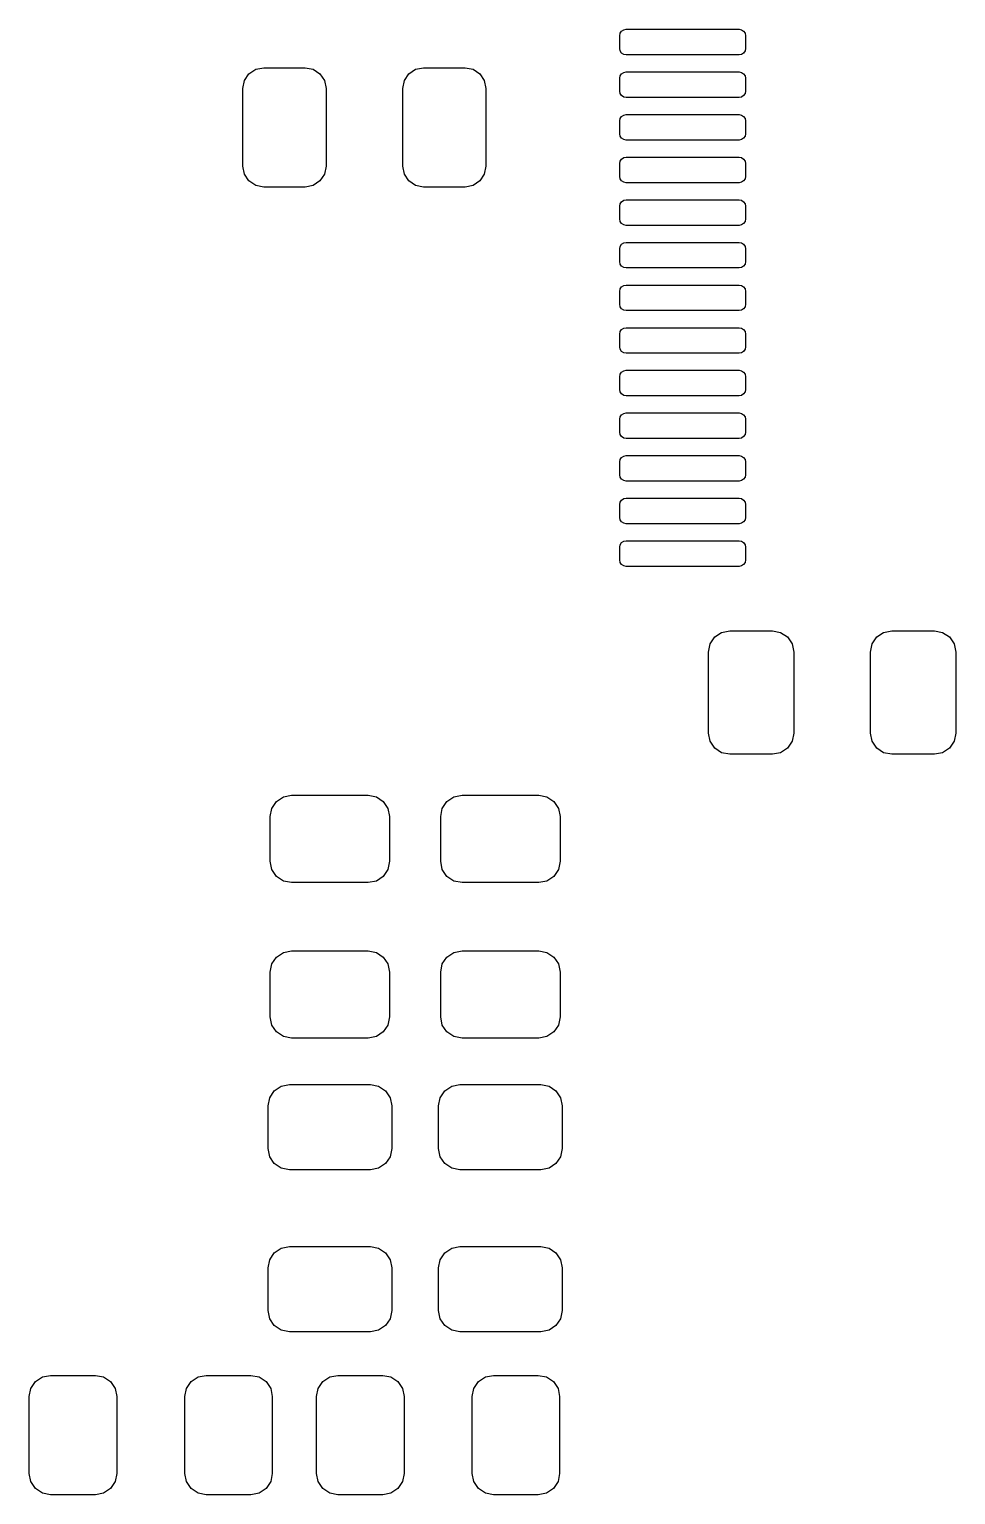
# Model space of a CAD drawing. Header units: millimetres. Extents: x 54.6 to 105.2, y -100.1 to -59.4.
# Drawn here: x 54.57 to 65.44, y -95.79 to -78.6 of the extents above; entities that cross this region are included whole.
import ezdxf

# ---------------------------------------------------------------- set-up
doc = ezdxf.new("R2010")
doc.units = ezdxf.units.MM
doc.layers.add('BLACK', color=250, linetype='CONTINUOUS')

msp = doc.modelspace()

# ---------------------------------------------------------------- linework, layer by layer
at = {"layer": 'BLACK', "linetype": 'CONTINUOUS'}
for p, q in [((61.5, -78.675), (61.505709, -78.646299)), ((61.5, -78.825), (61.5, -78.675)), ((61.505709, -78.646299), (61.521967, -78.621967)), ((61.521967, -78.621967), (61.546299, -78.605709)), ((61.546299, -78.605709), (61.575, -78.6)), ((61.575, -78.6), (62.9, -78.6)), ((62.9, -78.6), (62.928701, -78.605709)), ((62.928701, -78.605709), (62.953033, -78.621967)), ((62.953033, -78.621967), (62.969291, -78.646299)), ((62.969291, -78.646299), (62.975, -78.675)), ((62.975, -78.675), (62.975, -78.825)), ((61.505709, -78.853701), (61.5, -78.825)), ((61.521967, -78.878033), (61.505709, -78.853701)), ((61.546299, -78.894291), (61.521967, -78.878033)), ((61.575, -78.9), (61.546299, -78.894291)), ((62.9, -78.9), (61.575, -78.9)), ((62.928701, -78.894291), (62.9, -78.9)), ((62.953033, -78.878033), (62.928701, -78.894291)), ((62.969291, -78.853701), (62.953033, -78.878033)), ((62.975, -78.825), (62.969291, -78.853701)), ((57.151393, -79.121393), (57.230471, -79.068554)), ((57.230471, -79.068554), (57.32375, -79.05)), ((57.32375, -79.05), (57.81125, -79.05)), ((57.81125, -79.05), (57.904529, -79.068554)), ((57.904529, -79.068554), (57.983607, -79.121393)), ((59.026393, -79.121393), (59.105471, -79.068554)), ((59.105471, -79.068554), (59.19875, -79.05)), ((59.19875, -79.05), (59.68625, -79.05)), ((59.68625, -79.05), (59.779529, -79.068554)), ((59.779529, -79.068554), (59.858607, -79.121393)), ((57.08, -79.29375), (57.098554, -79.200471)), ((57.098554, -79.200471), (57.151393, -79.121393)), ((57.983607, -79.121393), (58.036446, -79.200471)), ((58.036446, -79.200471), (58.055, -79.29375)), ((58.955, -79.29375), (58.973554, -79.200471)), ((58.973554, -79.200471), (59.026393, -79.121393)), ((59.858607, -79.121393), (59.911446, -79.200471)), ((59.911446, -79.200471), (59.93, -79.29375)), ((61.5, -79.175), (61.505709, -79.146299)), ((61.5, -79.325), (61.5, -79.175)), ((61.505709, -79.146299), (61.521967, -79.121967)), ((61.521967, -79.121967), (61.546299, -79.105709)), ((61.546299, -79.105709), (61.575, -79.1)), ((61.575, -79.1), (62.9, -79.1)), ((62.9, -79.1), (62.928701, -79.105709)), ((62.928701, -79.105709), (62.953033, -79.121967)), ((62.953033, -79.121967), (62.969291, -79.146299)), ((62.969291, -79.146299), (62.975, -79.175)), ((62.975, -79.175), (62.975, -79.325)), ((57.08, -80.20625), (57.08, -79.29375)), ((58.055, -79.29375), (58.055, -80.20625)), ((58.955, -80.20625), (58.955, -79.29375)), ((59.93, -79.29375), (59.93, -80.20625)), ((61.505709, -79.353701), (61.5, -79.325)), ((61.521967, -79.378033), (61.505709, -79.353701)), ((61.546299, -79.394291), (61.521967, -79.378033)), ((61.575, -79.4), (61.546299, -79.394291)), ((62.9, -79.4), (61.575, -79.4)), ((62.928701, -79.394291), (62.9, -79.4)), ((62.953033, -79.378033), (62.928701, -79.394291)), ((62.969291, -79.353701), (62.953033, -79.378033)), ((62.975, -79.325), (62.969291, -79.353701)), ((61.5, -79.675), (61.505709, -79.646299)), ((61.5, -79.825), (61.5, -79.675)), ((61.505709, -79.646299), (61.521967, -79.621967)), ((61.521967, -79.621967), (61.546299, -79.605709)), ((61.546299, -79.605709), (61.575, -79.6)), ((61.575, -79.6), (62.9, -79.6)), ((62.9, -79.6), (62.928701, -79.605709)), ((62.928701, -79.605709), (62.953033, -79.621967)), ((62.953033, -79.621967), (62.969291, -79.646299)), ((62.969291, -79.646299), (62.975, -79.675)), ((62.975, -79.675), (62.975, -79.825)), ((61.505709, -79.853701), (61.5, -79.825)), ((61.521967, -79.878033), (61.505709, -79.853701)), ((61.546299, -79.894291), (61.521967, -79.878033)), ((61.575, -79.9), (61.546299, -79.894291)), ((62.9, -79.9), (61.575, -79.9)), ((62.928701, -79.894291), (62.9, -79.9)), ((62.953033, -79.878033), (62.928701, -79.894291)), ((62.969291, -79.853701), (62.953033, -79.878033)), ((62.975, -79.825), (62.969291, -79.853701)), ((61.546299, -80.105709), (61.575, -80.1)), ((61.575, -80.1), (62.9, -80.1)), ((62.9, -80.1), (62.928701, -80.105709)), ((57.098554, -80.299529), (57.08, -80.20625)), ((58.055, -80.20625), (58.036446, -80.299529)), ((58.973554, -80.299529), (58.955, -80.20625)), ((59.93, -80.20625), (59.911446, -80.299529)), ((61.5, -80.175), (61.505709, -80.146299)), ((61.5, -80.325), (61.5, -80.175)), ((61.505709, -80.146299), (61.521967, -80.121967)), ((61.521967, -80.121967), (61.546299, -80.105709)), ((62.928701, -80.105709), (62.953033, -80.121967)), ((62.953033, -80.121967), (62.969291, -80.146299)), ((62.969291, -80.146299), (62.975, -80.175)), ((62.975, -80.175), (62.975, -80.325)), ((57.151393, -80.378607), (57.098554, -80.299529)), ((57.230471, -80.431446), (57.151393, -80.378607)), ((57.32375, -80.45), (57.230471, -80.431446)), ((57.904529, -80.431446), (57.81125, -80.45)), ((57.983607, -80.378607), (57.904529, -80.431446)), ((58.036446, -80.299529), (57.983607, -80.378607)), ((59.026393, -80.378607), (58.973554, -80.299529)), ((59.105471, -80.431446), (59.026393, -80.378607)), ((59.19875, -80.45), (59.105471, -80.431446)), ((59.779529, -80.431446), (59.68625, -80.45)), ((59.858607, -80.378607), (59.779529, -80.431446)), ((59.911446, -80.299529), (59.858607, -80.378607)), ((61.505709, -80.353701), (61.5, -80.325)), ((61.521967, -80.378033), (61.505709, -80.353701)), ((61.546299, -80.394291), (61.521967, -80.378033)), ((61.575, -80.4), (61.546299, -80.394291)), ((62.9, -80.4), (61.575, -80.4)), ((62.928701, -80.394291), (62.9, -80.4)), ((62.953033, -80.378033), (62.928701, -80.394291)), ((62.969291, -80.353701), (62.953033, -80.378033)), ((62.975, -80.325), (62.969291, -80.353701)), ((57.81125, -80.45), (57.32375, -80.45)), ((59.68625, -80.45), (59.19875, -80.45)), ((61.521967, -80.621967), (61.546299, -80.605709)), ((61.546299, -80.605709), (61.575, -80.6)), ((61.575, -80.6), (62.9, -80.6)), ((62.9, -80.6), (62.928701, -80.605709)), ((62.928701, -80.605709), (62.953033, -80.621967)), ((61.5, -80.675), (61.505709, -80.646299)), ((61.5, -80.825), (61.5, -80.675)), ((61.505709, -80.646299), (61.521967, -80.621967)), ((62.953033, -80.621967), (62.969291, -80.646299)), ((62.969291, -80.646299), (62.975, -80.675)), ((62.975, -80.675), (62.975, -80.825)), ((61.505709, -80.853701), (61.5, -80.825)), ((61.521967, -80.878033), (61.505709, -80.853701)), ((61.546299, -80.894291), (61.521967, -80.878033)), ((61.575, -80.9), (61.546299, -80.894291)), ((62.9, -80.9), (61.575, -80.9)), ((62.928701, -80.894291), (62.9, -80.9)), ((62.953033, -80.878033), (62.928701, -80.894291)), ((62.969291, -80.853701), (62.953033, -80.878033)), ((62.975, -80.825), (62.969291, -80.853701)), ((61.505709, -81.146299), (61.521967, -81.121967)), ((61.521967, -81.121967), (61.546299, -81.105709)), ((61.546299, -81.105709), (61.575, -81.1)), ((61.575, -81.1), (62.9, -81.1)), ((62.9, -81.1), (62.928701, -81.105709)), ((62.928701, -81.105709), (62.953033, -81.121967)), ((62.953033, -81.121967), (62.969291, -81.146299)), ((61.5, -81.175), (61.505709, -81.146299)), ((61.5, -81.325), (61.5, -81.175)), ((62.969291, -81.146299), (62.975, -81.175)), ((62.975, -81.175), (62.975, -81.325)), ((61.505709, -81.353701), (61.5, -81.325)), ((61.521967, -81.378033), (61.505709, -81.353701)), ((61.546299, -81.394291), (61.521967, -81.378033)), ((61.575, -81.4), (61.546299, -81.394291)), ((62.9, -81.4), (61.575, -81.4)), ((62.928701, -81.394291), (62.9, -81.4)), ((62.953033, -81.378033), (62.928701, -81.394291)), ((62.969291, -81.353701), (62.953033, -81.378033)), ((62.975, -81.325), (62.969291, -81.353701)), ((61.5, -81.675), (61.505709, -81.646299)), ((61.505709, -81.646299), (61.521967, -81.621967)), ((61.521967, -81.621967), (61.546299, -81.605709)), ((61.546299, -81.605709), (61.575, -81.6)), ((61.575, -81.6), (62.9, -81.6)), ((62.9, -81.6), (62.928701, -81.605709)), ((62.928701, -81.605709), (62.953033, -81.621967)), ((62.953033, -81.621967), (62.969291, -81.646299)), ((62.969291, -81.646299), (62.975, -81.675)), ((61.5, -81.825), (61.5, -81.675)), ((62.975, -81.675), (62.975, -81.825)), ((61.505709, -81.853701), (61.5, -81.825)), ((61.521967, -81.878033), (61.505709, -81.853701)), ((61.546299, -81.894291), (61.521967, -81.878033)), ((61.575, -81.9), (61.546299, -81.894291)), ((62.9, -81.9), (61.575, -81.9)), ((62.928701, -81.894291), (62.9, -81.9)), ((62.953033, -81.878033), (62.928701, -81.894291)), ((62.969291, -81.853701), (62.953033, -81.878033)), ((62.975, -81.825), (62.969291, -81.853701)), ((61.5, -82.175), (61.505709, -82.146299)), ((61.505709, -82.146299), (61.521967, -82.121967)), ((61.521967, -82.121967), (61.546299, -82.105709)), ((61.546299, -82.105709), (61.575, -82.1)), ((61.575, -82.1), (62.9, -82.1)), ((62.9, -82.1), (62.928701, -82.105709)), ((62.928701, -82.105709), (62.953033, -82.121967)), ((62.953033, -82.121967), (62.969291, -82.146299)), ((62.969291, -82.146299), (62.975, -82.175)), ((61.5, -82.325), (61.5, -82.175)), ((61.505709, -82.353701), (61.5, -82.325)), ((62.975, -82.325), (62.969291, -82.353701)), ((62.975, -82.175), (62.975, -82.325)), ((61.521967, -82.378033), (61.505709, -82.353701)), ((61.546299, -82.394291), (61.521967, -82.378033)), ((61.575, -82.4), (61.546299, -82.394291)), ((62.9, -82.4), (61.575, -82.4)), ((62.928701, -82.394291), (62.9, -82.4)), ((62.953033, -82.378033), (62.928701, -82.394291)), ((62.969291, -82.353701), (62.953033, -82.378033)), ((61.5, -82.675), (61.505709, -82.646299)), ((61.5, -82.825), (61.5, -82.675)), ((61.505709, -82.646299), (61.521967, -82.621967)), ((61.521967, -82.621967), (61.546299, -82.605709)), ((61.546299, -82.605709), (61.575, -82.6)), ((61.575, -82.6), (62.9, -82.6)), ((62.9, -82.6), (62.928701, -82.605709)), ((62.928701, -82.605709), (62.953033, -82.621967)), ((62.953033, -82.621967), (62.969291, -82.646299)), ((62.969291, -82.646299), (62.975, -82.675)), ((62.975, -82.675), (62.975, -82.825)), ((61.505709, -82.853701), (61.5, -82.825)), ((61.521967, -82.878033), (61.505709, -82.853701)), ((62.969291, -82.853701), (62.953033, -82.878033)), ((62.975, -82.825), (62.969291, -82.853701)), ((61.546299, -82.894291), (61.521967, -82.878033)), ((61.575, -82.9), (61.546299, -82.894291)), ((62.9, -82.9), (61.575, -82.9)), ((62.928701, -82.894291), (62.9, -82.9)), ((62.953033, -82.878033), (62.928701, -82.894291)), ((61.5, -83.175), (61.505709, -83.146299)), ((61.5, -83.325), (61.5, -83.175)), ((61.505709, -83.146299), (61.521967, -83.121967)), ((61.521967, -83.121967), (61.546299, -83.105709)), ((61.546299, -83.105709), (61.575, -83.1)), ((61.575, -83.1), (62.9, -83.1)), ((62.9, -83.1), (62.928701, -83.105709)), ((62.928701, -83.105709), (62.953033, -83.121967)), ((62.953033, -83.121967), (62.969291, -83.146299)), ((62.969291, -83.146299), (62.975, -83.175)), ((62.975, -83.175), (62.975, -83.325)), ((61.505709, -83.353701), (61.5, -83.325)), ((61.521967, -83.378033), (61.505709, -83.353701)), ((62.969291, -83.353701), (62.953033, -83.378033)), ((62.975, -83.325), (62.969291, -83.353701)), ((61.546299, -83.394291), (61.521967, -83.378033)), ((61.575, -83.4), (61.546299, -83.394291)), ((62.9, -83.4), (61.575, -83.4)), ((62.928701, -83.394291), (62.9, -83.4)), ((62.953033, -83.378033), (62.928701, -83.394291)), ((61.5, -83.675), (61.505709, -83.646299)), ((61.5, -83.825), (61.5, -83.675)), ((61.505709, -83.646299), (61.521967, -83.621967)), ((61.521967, -83.621967), (61.546299, -83.605709)), ((61.546299, -83.605709), (61.575, -83.6)), ((61.575, -83.6), (62.9, -83.6)), ((62.9, -83.6), (62.928701, -83.605709)), ((62.928701, -83.605709), (62.953033, -83.621967)), ((62.953033, -83.621967), (62.969291, -83.646299)), ((62.969291, -83.646299), (62.975, -83.675)), ((62.975, -83.675), (62.975, -83.825)), ((61.505709, -83.853701), (61.5, -83.825)), ((61.521967, -83.878033), (61.505709, -83.853701)), ((61.546299, -83.894291), (61.521967, -83.878033)), ((62.953033, -83.878033), (62.928701, -83.894291)), ((62.969291, -83.853701), (62.953033, -83.878033)), ((62.975, -83.825), (62.969291, -83.853701)), ((61.575, -83.9), (61.546299, -83.894291)), ((62.9, -83.9), (61.575, -83.9)), ((62.928701, -83.894291), (62.9, -83.9)), ((61.5, -84.175), (61.505709, -84.146299)), ((61.5, -84.325), (61.5, -84.175)), ((61.505709, -84.146299), (61.521967, -84.121967)), ((61.521967, -84.121967), (61.546299, -84.105709)), ((61.546299, -84.105709), (61.575, -84.1)), ((61.575, -84.1), (62.9, -84.1)), ((62.9, -84.1), (62.928701, -84.105709)), ((62.928701, -84.105709), (62.953033, -84.121967)), ((62.953033, -84.121967), (62.969291, -84.146299)), ((62.969291, -84.146299), (62.975, -84.175)), ((62.975, -84.175), (62.975, -84.325)), ((61.505709, -84.353701), (61.5, -84.325)), ((61.521967, -84.378033), (61.505709, -84.353701)), ((61.546299, -84.394291), (61.521967, -84.378033)), ((61.575, -84.4), (61.546299, -84.394291)), ((62.9, -84.4), (61.575, -84.4)), ((62.928701, -84.394291), (62.9, -84.4)), ((62.953033, -84.378033), (62.928701, -84.394291)), ((62.969291, -84.353701), (62.953033, -84.378033)), ((62.975, -84.325), (62.969291, -84.353701)), ((61.5, -84.675), (61.505709, -84.646299)), ((61.5, -84.825), (61.5, -84.675)), ((61.505709, -84.646299), (61.521967, -84.621967)), ((61.521967, -84.621967), (61.546299, -84.605709)), ((61.546299, -84.605709), (61.575, -84.6)), ((61.575, -84.6), (62.9, -84.6)), ((62.9, -84.6), (62.928701, -84.605709)), ((62.928701, -84.605709), (62.953033, -84.621967)), ((62.953033, -84.621967), (62.969291, -84.646299)), ((62.969291, -84.646299), (62.975, -84.675)), ((62.975, -84.675), (62.975, -84.825)), ((61.505709, -84.853701), (61.5, -84.825)), ((61.521967, -84.878033), (61.505709, -84.853701)), ((61.546299, -84.894291), (61.521967, -84.878033)), ((61.575, -84.9), (61.546299, -84.894291)), ((62.9, -84.9), (61.575, -84.9)), ((62.928701, -84.894291), (62.9, -84.9)), ((62.953033, -84.878033), (62.928701, -84.894291)), ((62.969291, -84.853701), (62.953033, -84.878033)), ((62.975, -84.825), (62.969291, -84.853701)), ((62.55903, -85.809329), (62.613223, -85.728223)), ((62.613223, -85.728223), (62.694329, -85.67403)), ((62.694329, -85.67403), (62.79, -85.655)), ((62.79, -85.655), (63.29, -85.655)), ((63.29, -85.655), (63.385671, -85.67403)), ((63.385671, -85.67403), (63.466777, -85.728223)), ((63.466777, -85.728223), (63.52097, -85.809329)), ((64.45903, -85.809329), (64.513223, -85.728223)), ((64.513223, -85.728223), (64.594329, -85.67403)), ((64.594329, -85.67403), (64.69, -85.655)), ((64.69, -85.655), (65.19, -85.655)), ((65.19, -85.655), (65.285671, -85.67403)), ((65.285671, -85.67403), (65.366777, -85.728223)), ((65.366777, -85.728223), (65.42097, -85.809329)), ((62.54, -85.905), (62.55903, -85.809329)), ((62.54, -86.855), (62.54, -85.905)), ((63.52097, -85.809329), (63.54, -85.905)), ((63.54, -85.905), (63.54, -86.855)), ((64.44, -85.905), (64.45903, -85.809329)), ((64.44, -86.855), (64.44, -85.905)), ((65.42097, -85.809329), (65.44, -85.905)), ((65.44, -85.905), (65.44, -86.855)), ((62.55903, -86.950671), (62.54, -86.855)), ((62.613223, -87.031777), (62.55903, -86.950671)), ((63.52097, -86.950671), (63.466777, -87.031777)), ((63.54, -86.855), (63.52097, -86.950671)), ((64.45903, -86.950671), (64.44, -86.855)), ((64.513223, -87.031777), (64.45903, -86.950671)), ((65.42097, -86.950671), (65.366777, -87.031777)), ((65.44, -86.855), (65.42097, -86.950671)), ((62.694329, -87.08597), (62.613223, -87.031777)), ((62.79, -87.105), (62.694329, -87.08597)), ((63.29, -87.105), (62.79, -87.105)), ((63.385671, -87.08597), (63.29, -87.105)), ((63.466777, -87.031777), (63.385671, -87.08597)), ((64.594329, -87.08597), (64.513223, -87.031777)), ((64.69, -87.105), (64.594329, -87.08597)), ((65.19, -87.105), (64.69, -87.105)), ((65.285671, -87.08597), (65.19, -87.105)), ((65.366777, -87.031777), (65.285671, -87.08597)), ((57.41903, -87.739329), (57.473223, -87.658223)), ((57.473223, -87.658223), (57.554329, -87.60403)), ((57.554329, -87.60403), (57.65, -87.585)), ((57.65, -87.585), (58.55, -87.585)), ((58.55, -87.585), (58.645671, -87.60403)), ((58.645671, -87.60403), (58.726777, -87.658223)), ((58.726777, -87.658223), (58.78097, -87.739329)), ((59.41903, -87.739329), (59.473223, -87.658223)), ((59.473223, -87.658223), (59.554329, -87.60403)), ((59.554329, -87.60403), (59.65, -87.585)), ((59.65, -87.585), (60.55, -87.585)), ((60.55, -87.585), (60.645671, -87.60403)), ((60.645671, -87.60403), (60.726777, -87.658223)), ((60.726777, -87.658223), (60.78097, -87.739329)), ((57.4, -87.835), (57.41903, -87.739329)), ((57.4, -88.36), (57.4, -87.835)), ((58.78097, -87.739329), (58.8, -87.835)), ((58.8, -87.835), (58.8, -88.36)), ((59.4, -87.835), (59.41903, -87.739329)), ((59.4, -88.36), (59.4, -87.835)), ((60.78097, -87.739329), (60.8, -87.835)), ((60.8, -87.835), (60.8, -88.36)), ((57.41903, -88.455671), (57.4, -88.36)), ((57.473223, -88.536777), (57.41903, -88.455671)), ((58.78097, -88.455671), (58.726777, -88.536777)), ((58.8, -88.36), (58.78097, -88.455671)), ((59.41903, -88.455671), (59.4, -88.36)), ((59.473223, -88.536777), (59.41903, -88.455671)), ((60.78097, -88.455671), (60.726777, -88.536777)), ((60.8, -88.36), (60.78097, -88.455671)), ((57.554329, -88.59097), (57.473223, -88.536777)), ((57.65, -88.61), (57.554329, -88.59097)), ((58.55, -88.61), (57.65, -88.61)), ((58.645671, -88.59097), (58.55, -88.61)), ((58.726777, -88.536777), (58.645671, -88.59097)), ((59.554329, -88.59097), (59.473223, -88.536777)), ((59.65, -88.61), (59.554329, -88.59097)), ((60.55, -88.61), (59.65, -88.61)), ((60.645671, -88.59097), (60.55, -88.61)), ((60.726777, -88.536777), (60.645671, -88.59097)), ((57.41903, -89.564329), (57.473223, -89.483223)), ((57.473223, -89.483223), (57.554329, -89.42903)), ((57.554329, -89.42903), (57.65, -89.41)), ((57.65, -89.41), (58.55, -89.41)), ((58.55, -89.41), (58.645671, -89.42903)), ((58.645671, -89.42903), (58.726777, -89.483223)), ((58.726777, -89.483223), (58.78097, -89.564329)), ((59.41903, -89.564329), (59.473223, -89.483223)), ((59.473223, -89.483223), (59.554329, -89.42903)), ((59.554329, -89.42903), (59.65, -89.41)), ((59.65, -89.41), (60.55, -89.41)), ((60.55, -89.41), (60.645671, -89.42903)), ((60.645671, -89.42903), (60.726777, -89.483223)), ((60.726777, -89.483223), (60.78097, -89.564329)), ((57.4, -89.66), (57.41903, -89.564329)), ((57.4, -90.185), (57.4, -89.66)), ((58.78097, -89.564329), (58.8, -89.66)), ((58.8, -89.66), (58.8, -90.185)), ((59.4, -89.66), (59.41903, -89.564329)), ((59.4, -90.185), (59.4, -89.66)), ((60.78097, -89.564329), (60.8, -89.66)), ((60.8, -89.66), (60.8, -90.185)), ((57.41903, -90.280671), (57.4, -90.185)), ((58.8, -90.185), (58.78097, -90.280671)), ((59.41903, -90.280671), (59.4, -90.185)), ((60.8, -90.185), (60.78097, -90.280671)), ((57.473223, -90.361777), (57.41903, -90.280671)), ((57.554329, -90.41597), (57.473223, -90.361777)), ((57.65, -90.435), (57.554329, -90.41597)), ((58.645671, -90.41597), (58.55, -90.435)), ((58.726777, -90.361777), (58.645671, -90.41597)), ((58.78097, -90.280671), (58.726777, -90.361777)), ((59.473223, -90.361777), (59.41903, -90.280671)), ((59.554329, -90.41597), (59.473223, -90.361777)), ((59.65, -90.435), (59.554329, -90.41597)), ((60.645671, -90.41597), (60.55, -90.435)), ((60.726777, -90.361777), (60.645671, -90.41597)), ((60.78097, -90.280671), (60.726777, -90.361777)), ((58.55, -90.435), (57.65, -90.435)), ((60.55, -90.435), (59.65, -90.435)), ((57.39403, -91.134329), (57.448223, -91.053223)), ((57.448223, -91.053223), (57.529329, -90.99903)), ((57.529329, -90.99903), (57.625, -90.98)), ((57.625, -90.98), (58.575, -90.98)), ((58.575, -90.98), (58.670671, -90.99903)), ((58.670671, -90.99903), (58.751777, -91.053223)), ((58.751777, -91.053223), (58.80597, -91.134329)), ((59.39403, -91.134329), (59.448223, -91.053223)), ((59.448223, -91.053223), (59.529329, -90.99903)), ((59.529329, -90.99903), (59.625, -90.98)), ((59.625, -90.98), (60.575, -90.98)), ((60.575, -90.98), (60.670671, -90.99903)), ((60.670671, -90.99903), (60.751777, -91.053223)), ((60.751777, -91.053223), (60.80597, -91.134329)), ((57.375, -91.23), (57.39403, -91.134329)), ((57.375, -91.73), (57.375, -91.23)), ((58.80597, -91.134329), (58.825, -91.23)), ((58.825, -91.23), (58.825, -91.73)), ((59.375, -91.23), (59.39403, -91.134329)), ((59.375, -91.73), (59.375, -91.23)), ((60.80597, -91.134329), (60.825, -91.23)), ((60.825, -91.23), (60.825, -91.73)), ((57.39403, -91.825671), (57.375, -91.73)), ((58.825, -91.73), (58.80597, -91.825671)), ((59.39403, -91.825671), (59.375, -91.73)), ((60.825, -91.73), (60.80597, -91.825671)), ((57.448223, -91.906777), (57.39403, -91.825671)), ((57.529329, -91.96097), (57.448223, -91.906777)), ((57.625, -91.98), (57.529329, -91.96097)), ((58.670671, -91.96097), (58.575, -91.98)), ((58.751777, -91.906777), (58.670671, -91.96097)), ((58.80597, -91.825671), (58.751777, -91.906777)), ((59.448223, -91.906777), (59.39403, -91.825671)), ((59.529329, -91.96097), (59.448223, -91.906777)), ((59.625, -91.98), (59.529329, -91.96097)), ((60.670671, -91.96097), (60.575, -91.98)), ((60.751777, -91.906777), (60.670671, -91.96097)), ((60.80597, -91.825671), (60.751777, -91.906777)), ((58.575, -91.98), (57.625, -91.98)), ((60.575, -91.98), (59.625, -91.98)), ((57.39403, -93.034329), (57.448223, -92.953223)), ((57.448223, -92.953223), (57.529329, -92.89903)), ((57.529329, -92.89903), (57.625, -92.88)), ((57.625, -92.88), (58.575, -92.88)), ((58.575, -92.88), (58.670671, -92.89903)), ((58.670671, -92.89903), (58.751777, -92.953223)), ((58.751777, -92.953223), (58.80597, -93.034329)), ((59.39403, -93.034329), (59.448223, -92.953223)), ((59.448223, -92.953223), (59.529329, -92.89903)), ((59.529329, -92.89903), (59.625, -92.88)), ((59.625, -92.88), (60.575, -92.88)), ((60.575, -92.88), (60.670671, -92.89903)), ((60.670671, -92.89903), (60.751777, -92.953223)), ((60.751777, -92.953223), (60.80597, -93.034329)), ((57.375, -93.13), (57.39403, -93.034329)), ((57.375, -93.63), (57.375, -93.13)), ((58.80597, -93.034329), (58.825, -93.13)), ((58.825, -93.13), (58.825, -93.63)), ((59.375, -93.13), (59.39403, -93.034329)), ((59.375, -93.63), (59.375, -93.13)), ((60.80597, -93.034329), (60.825, -93.13)), ((60.825, -93.13), (60.825, -93.63)), ((57.39403, -93.725671), (57.375, -93.63)), ((58.825, -93.63), (58.80597, -93.725671)), ((59.39403, -93.725671), (59.375, -93.63)), ((60.825, -93.63), (60.80597, -93.725671)), ((57.448223, -93.806777), (57.39403, -93.725671)), ((57.529329, -93.86097), (57.448223, -93.806777)), ((58.751777, -93.806777), (58.670671, -93.86097)), ((58.80597, -93.725671), (58.751777, -93.806777)), ((59.448223, -93.806777), (59.39403, -93.725671)), ((59.529329, -93.86097), (59.448223, -93.806777)), ((60.751777, -93.806777), (60.670671, -93.86097)), ((60.80597, -93.725671), (60.751777, -93.806777)), ((57.625, -93.88), (57.529329, -93.86097)), ((58.575, -93.88), (57.625, -93.88)), ((58.670671, -93.86097), (58.575, -93.88)), ((59.625, -93.88), (59.529329, -93.86097)), ((60.575, -93.88), (59.625, -93.88)), ((60.670671, -93.86097), (60.575, -93.88)), ((54.575, -94.64), (54.59403, -94.544329)), ((54.59403, -94.544329), (54.648223, -94.463223)), ((54.648223, -94.463223), (54.729329, -94.40903)), ((54.729329, -94.40903), (54.825, -94.39)), ((54.825, -94.39), (55.35, -94.39)), ((55.35, -94.39), (55.445671, -94.40903)), ((55.445671, -94.40903), (55.526777, -94.463223)), ((55.526777, -94.463223), (55.58097, -94.544329)), ((55.58097, -94.544329), (55.6, -94.64)), ((56.4, -94.64), (56.41903, -94.544329)), ((56.41903, -94.544329), (56.473223, -94.463223)), ((56.473223, -94.463223), (56.554329, -94.40903)), ((56.554329, -94.40903), (56.65, -94.39)), ((56.65, -94.39), (57.175, -94.39)), ((57.175, -94.39), (57.270671, -94.40903)), ((57.270671, -94.40903), (57.351777, -94.463223)), ((57.351777, -94.463223), (57.40597, -94.544329)), ((57.40597, -94.544329), (57.425, -94.64)), ((57.945, -94.64), (57.96403, -94.544329)), ((57.96403, -94.544329), (58.018223, -94.463223)), ((58.018223, -94.463223), (58.099329, -94.40903)), ((58.099329, -94.40903), (58.195, -94.39)), ((58.195, -94.39), (58.72, -94.39)), ((58.72, -94.39), (58.815671, -94.40903)), ((58.815671, -94.40903), (58.896777, -94.463223)), ((58.896777, -94.463223), (58.95097, -94.544329)), ((58.95097, -94.544329), (58.97, -94.64)), ((59.77, -94.64), (59.78903, -94.544329)), ((59.78903, -94.544329), (59.843223, -94.463223)), ((59.843223, -94.463223), (59.924329, -94.40903)), ((59.924329, -94.40903), (60.02, -94.39)), ((60.02, -94.39), (60.545, -94.39)), ((60.545, -94.39), (60.640671, -94.40903)), ((60.640671, -94.40903), (60.721777, -94.463223)), ((60.721777, -94.463223), (60.77597, -94.544329)), ((60.77597, -94.544329), (60.795, -94.64)), ((54.575, -95.54), (54.575, -94.64)), ((55.6, -94.64), (55.6, -95.54)), ((56.4, -95.54), (56.4, -94.64)), ((57.425, -94.64), (57.425, -95.54)), ((57.945, -95.54), (57.945, -94.64)), ((58.97, -94.64), (58.97, -95.54)), ((59.77, -95.54), (59.77, -94.64)), ((60.795, -94.64), (60.795, -95.54)), ((54.59403, -95.635671), (54.575, -95.54)), ((55.6, -95.54), (55.58097, -95.635671)), ((56.41903, -95.635671), (56.4, -95.54)), ((57.425, -95.54), (57.40597, -95.635671)), ((57.96403, -95.635671), (57.945, -95.54)), ((58.97, -95.54), (58.95097, -95.635671)), ((59.78903, -95.635671), (59.77, -95.54)), ((60.795, -95.54), (60.77597, -95.635671)), ((54.648223, -95.716777), (54.59403, -95.635671)), ((54.729329, -95.77097), (54.648223, -95.716777)), ((55.526777, -95.716777), (55.445671, -95.77097)), ((55.58097, -95.635671), (55.526777, -95.716777)), ((56.473223, -95.716777), (56.41903, -95.635671)), ((56.554329, -95.77097), (56.473223, -95.716777)), ((57.351777, -95.716777), (57.270671, -95.77097)), ((57.40597, -95.635671), (57.351777, -95.716777)), ((58.018223, -95.716777), (57.96403, -95.635671)), ((58.099329, -95.77097), (58.018223, -95.716777)), ((58.896777, -95.716777), (58.815671, -95.77097)), ((58.95097, -95.635671), (58.896777, -95.716777)), ((59.843223, -95.716777), (59.78903, -95.635671)), ((59.924329, -95.77097), (59.843223, -95.716777)), ((60.721777, -95.716777), (60.640671, -95.77097)), ((60.77597, -95.635671), (60.721777, -95.716777)), ((54.825, -95.79), (54.729329, -95.77097)), ((55.35, -95.79), (54.825, -95.79)), ((55.445671, -95.77097), (55.35, -95.79)), ((56.65, -95.79), (56.554329, -95.77097)), ((57.175, -95.79), (56.65, -95.79)), ((57.270671, -95.77097), (57.175, -95.79)), ((58.195, -95.79), (58.099329, -95.77097)), ((58.72, -95.79), (58.195, -95.79)), ((58.815671, -95.77097), (58.72, -95.79)), ((60.02, -95.79), (59.924329, -95.77097)), ((60.545, -95.79), (60.02, -95.79)), ((60.640671, -95.77097), (60.545, -95.79))]:
    msp.add_line(p, q, dxfattribs=at)

doc.saveas('drawing.dxf')
